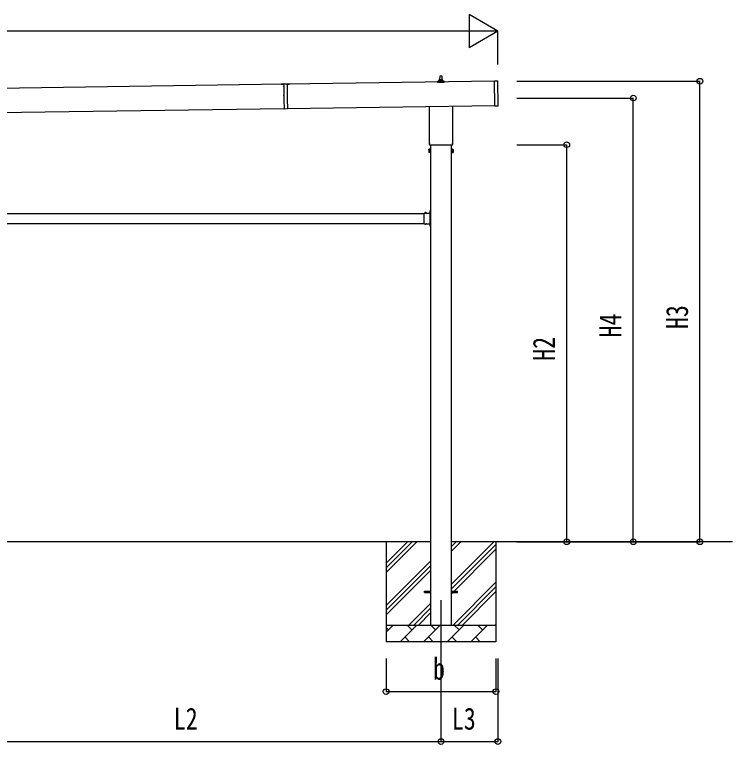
# Model space of a CAD drawing. Units: millimetres, scale not verified. Extents: x -16820 to 16820, y -11880 to 11880.
# Drawn here: x -534 to 3779, y -4264 to 120 of the extents above; entities that cross this region are included whole.
import ezdxf
from ezdxf.enums import TextEntityAlignment as Align

# ---------------------------------------------------------------- set-up
doc = ezdxf.new("R2010")
doc.units = ezdxf.units.MM
doc.header["$LTSCALE"] = 50
for name, color, linetype in [('0-4_YKK_12', 2, 'Continuous'), ('0-5_YKK_13', 4, 'Continuous'), ('0-6_YKK_A1', 4, 'Continuous'), ('0-7_YKK_D', 6, 'Continuous')]:
    doc.layers.add(name, color=color, linetype=linetype)
doc.styles.add('ＭＳ ゴシック', font='')
doc.styles.get('ＭＳ ゴシック').set_extended_font_data('MS Gothic')

msp = doc.modelspace()

# ---------------------------------------------------------------- linework, layer by layer
at = {"layer": '0-4_YKK_12'}
msp.add_line((2028.3, -3396.78), (2028.3, -3745.78), dxfattribs=at)
at = {"layer": '0-5_YKK_13'}
for p, q in [((2022.3, -271.8), (2023.03, -248.28)), ((2024.03, -247.3), (2032.57, -247.3)), ((2033.57, -248.28), (2034.3, -271.8)), ((1118.02, -297.18), (1068.02, -297.89)), ((1068.02, -297.89), (1068.03, -298.39)), ((1068.03, -298.39), (1083.03, -298.18)), ((1083.02, -297.68), (1083.2, -310.07)), ((1103.02, -297.39), (1103.2, -309.79)), ((1103.03, -297.89), (1118.03, -297.68)), ((1118.02, -297.18), (1118.03, -297.68)), ((2010.05, -287.3), (2010.05, -279.59)), ((2046.55, -287.3), (2010.05, -287.3)), ((2010.43, -278.8), (2046.17, -278.8)), ((2010.81, -278.62), (2017.53, -276.99)), ((2017.92, -276.8), (2038.68, -276.8)), ((2018.3, -276.01), (2018.3, -271.8)), ((2019.3, -271.8), (2037.3, -271.8)), ((2038.3, -276.01), (2038.3, -271.8)), ((2045.78, -278.62), (2039.06, -276.99)), ((2046.55, -287.3), (2046.55, -279.59)), ((2350.34, -278.08), (2369.34, -277.81)), ((2352.49, -428.06), (2350.34, -278.08)), ((2372.47, -426.78), (2370.35, -278.79)), ((1083.21, -310.87), (1083.56, -335.07)), ((1083.57, -335.87), (1083.97, -364.07)), ((1103.21, -310.59), (1103.55, -334.79)), ((1103.57, -335.59), (1103.97, -363.78)), ((1083.98, -364.87), (1084.33, -389.07)), ((1084.34, -389.87), (1085.13, -444.95)), ((1103.98, -364.58), (1104.33, -388.78)), ((1104.34, -389.58), (1105.12, -444.67)), ((1960, -651.29), (1960, -430.64)), ((2096.6, -428.69), (2096.6, -651.29)), ((2352.49, -428.06), (2371.48, -427.79)), ((1085.13, -444.96), (1105.12, -444.67)), ((1958.3, -660.06), (1958.3, -654.56)), ((2098.3, -654.56), (2098.3, -660.06)), ((1954.3, -689.56), (1955.06, -688.25)), ((1954.3, -689.56), (1954.3, -706.56)), ((1961.3, -693.16), (1955.06, -693.16)), ((2096.24, -663.56), (1960.36, -663.56)), ((2095.3, -693.16), (2101.54, -693.16)), ((2102.3, -689.56), (2101.54, -688.25)), ((2102.3, -689.56), (2102.3, -706.56)), ((1954.3, -706.56), (1955.06, -707.88)), ((1961.3, -702.97), (1955.06, -702.97)), ((1961.3, -707.88), (1955.06, -707.88)), ((1963.8, -707.26), (1961.3, -707.26)), ((2092.8, -707.26), (2095.3, -707.26)), ((2095.3, -702.97), (2101.54, -702.97)), ((2095.3, -707.88), (2101.54, -707.88)), ((2102.3, -706.56), (2101.54, -707.88)), ((1927.8, -1082.06), (1927.8, -1071.68)), ((1927.8, -1071.68), (1964.2, -1071.68)), ((1927.8, -1124.06), (1927.8, -1083.49)), ((1931.06, -1070.81), (1931.06, -1070.98)), ((1931.76, -1071.68), (1939.83, -1071.68)), ((1934.67, -1071.68), (1933.35, -1069.02)), ((1936.92, -1071.68), (1938.25, -1069.02)), ((1940.53, -1070.81), (1940.53, -1070.98)), ((1960.1, -1063.78), (1965.8, -1063.78)), ((1963.8, -1073.28), (1960.8, -1073.28)), ((1964.2, -1062.65), (1961.54, -1061.33)), ((1964.2, -1064.9), (1961.54, -1066.23)), ((1963.34, -1059.04), (1963.5, -1059.04)), ((1963.34, -1068.51), (1963.5, -1068.51)), ((1963.8, -1082.06), (1963.8, -1075.28)), ((1963.8, -1124.06), (1963.8, -1083.49)), ((1964.2, -1056.28), (1965.8, -1056.28)), ((1964.2, -1073.24), (1964.2, -1056.28)), ((1964.2, -1059.74), (1964.2, -1067.81)), ((1965.8, -1060.78), (1964.2, -1060.78)), ((1964.2, -1061.78), (1965.8, -1061.78)), ((1964.2, -1065.78), (1965.8, -1065.78)), ((1965.8, -1066.78), (1964.2, -1066.78)), ((1927.8, -1135.88), (1927.8, -1125.49)), ((1927.8, -1135.88), (1964.2, -1135.88)), ((1931.06, -1136.74), (1931.06, -1136.58)), ((1931.76, -1135.88), (1939.83, -1135.88)), ((1934.67, -1135.88), (1933.35, -1138.53)), ((1936.92, -1135.88), (1938.25, -1138.53)), ((1940.53, -1136.74), (1940.53, -1136.58)), ((1960.8, -1134.28), (1963.8, -1134.28)), ((1963.34, -1139.04), (1963.5, -1139.04)), ((1963.8, -1132.28), (1963.8, -1125.49)), ((1964.2, -1151.28), (1964.2, -1134.32)), ((1964.2, -1139.74), (1964.2, -1147.81)), ((1964.2, -1142.65), (1961.54, -1141.33)), ((1964.2, -1144.9), (1961.54, -1146.23)), ((1963.34, -1148.51), (1963.5, -1148.51)), ((1964.2, -1141.78), (1965.8, -1141.78)), ((1964.2, -1145.78), (1965.8, -1145.78)), ((1964.2, -1151.28), (1965.8, -1151.28)), ((1928.3, -3342.28), (1965.8, -3342.28)), ((1928.3, -3351.28), (1928.3, -3342.28)), ((1928.3, -3351.28), (1965.8, -3351.28)), ((2090.8, -3342.28), (2128.3, -3342.28)), ((2090.8, -3351.28), (2128.3, -3351.28)), ((2128.3, -3351.28), (2128.3, -3342.28))]:
    msp.add_line(p, q, dxfattribs=at)
for points in [[(1961.3, -707.88), (1961.3, -688.25), (1955.06, -688.25)], [(1961.3, -707.26), (1961.3, -688.86), (1963.8, -688.86)], [(2095.3, -707.26), (2095.3, -688.86), (2092.8, -688.86)], [(2095.3, -707.88), (2095.3, -688.25), (2101.54, -688.25)], [(1963.8, -1075.28), (1960.8, -1075.28), (1960.8, -1071.68)], [(1965.8, -1071.28), (1965.8, -1065.28), (1965.8, -1062.28), (1965.8, -1056.28)], [(1963.8, -1132.28), (1960.8, -1132.28), (1960.8, -1135.88)], [(1965.8, -1151.28), (1965.8, -1145.28), (1965.8, -1142.28), (1965.8, -1136.28)]]:
    msp.add_lwpolyline(points, dxfattribs=at)
for points in [[(1963.8, -708.56), (1963.8, -687.56), (1965.8, -687.56), (1965.8, -708.56)], [(2092.8, -708.56), (2092.8, -687.56), (2090.8, -687.56), (2090.8, -708.56)]]:
    msp.add_lwpolyline(points, close=True, dxfattribs=at)
for centre, radius, start, end in [((2024.03, -248.3), 1, 90, 178.60509), ((2032.57, -248.3), 1, 1.39491, 90), ((2011.05, -279.59), 1, 103.62699, 180), ((2017.3, -276.01), 1, 283.62699, 0), ((2022.38, -272.44), 4.13, 90, 171.17633), ((2019.3, -272.8), 1, 90, 180), ((2031.63, -271.8), 4.83, 133.60282, 180), ((2024.97, -271.8), 4.83, 0, 46.39718), ((2034.21, -272.44), 4.13, 8.82367, 90), ((2037.3, -272.8), 1, 0, 90), ((2039.3, -276.01), 1, 180, 256.37301), ((2045.55, -279.59), 1, 0, 76.37301), ((2369.35, -278.81), 1, 0.81845, 90.81845), ((1082.91, -310.48), 0.5, 307.68835, 53.94855), ((1083.26, -335.48), 0.5, 307.68835, 53.94855), ((1103.5, -310.18), 0.5, 127.68835, 233.94855), ((1103.86, -335.18), 0.5, 127.68835, 233.94855), ((1083.68, -364.47), 0.5, 307.68835, 53.94855), ((1084.03, -389.47), 0.5, 307.68835, 53.94855), ((1104.27, -364.18), 0.5, 127.68835, 233.94855), ((1104.63, -389.18), 0.5, 127.68835, 233.94855), ((2371.47, -426.79), 1, 270.81845, 0.81845), ((1962.3, -654.56), 4, 125.09963, 180), ((2094.3, -654.56), 4, 0, 54.90037), ((1958.64, -690.7), 4.34, 145.61575, 214.38425), ((1970.54, -698.06), 16.24, 162.41205, 197.58795), ((1962.3, -660.06), 4, 180, 194.47751), ((1962.3, -660.06), 4, 194.47751, 241.04498), ((2094.3, -660.06), 4, 298.95502, 345.52249), ((2094.3, -660.06), 4, 345.52249, 0), ((2097.95, -690.7), 4.34, 325.61575, 34.38425), ((2086.06, -698.06), 16.24, 342.41205, 17.58795), ((1958.64, -705.42), 4.34, 145.61575, 214.38425), ((2097.95, -705.42), 4.34, 325.61575, 34.38425), ((1927.1, -1082.78), 1, 314.427, 45.573), ((1931.76, -1070.98), 0.7, 180, 270), ((1931.93, -1070.81), 0.862, 129.12355, 180), ((1935.8, -1075.58), 7, 90, 129.12355), ((1935.8, -1075.58), 7, 50.87645, 90), ((1939.83, -1070.98), 0.7, 270, 0), ((1939.67, -1070.81), 0.862, 0, 50.87645), ((1968.1, -1063.78), 7, 140.87645, 180), ((1968.1, -1063.78), 7, 180, 219.12355), ((1963.34, -1059.9), 0.862, 90, 140.87645), ((1963.34, -1067.65), 0.862, 219.12355, 270), ((1963.5, -1059.74), 0.7, 0, 90), ((1963.5, -1067.81), 0.7, 270, 0), ((1964.5, -1082.78), 1, 134.427, 225.573), ((1963.8, -1071.28), 2, 270, 0), ((1927.1, -1124.78), 1, 314.427, 45.573), ((1931.76, -1136.58), 0.7, 90, 180), ((1931.93, -1136.74), 0.862, 180, 230.87645), ((1935.8, -1131.98), 7, 230.87645, 270), ((1935.8, -1131.98), 7, 270, 309.12355), ((1939.83, -1136.58), 0.7, 0, 90), ((1939.67, -1136.74), 0.862, 309.12355, 0), ((1968.1, -1143.78), 7, 140.87645, 180), ((1963.34, -1139.9), 0.862, 90, 140.87645), ((1964.5, -1124.78), 1, 134.427, 225.573), ((1963.5, -1139.74), 0.7, 0, 90), ((1963.8, -1136.28), 2, 0, 90), ((1968.1, -1143.78), 7, 180, 219.12355), ((1963.34, -1147.65), 0.862, 219.12355, 270), ((1963.5, -1147.81), 0.7, 270, 0)]:
    msp.add_arc(centre, radius, start, end, dxfattribs=at)
at = {"layer": '0-6_YKK_A1'}
for p, q in [((1083.03, -298.18), (-4304.01, -375.1)), ((2350.37, -280.08), (1103.03, -297.89)), ((1105.1, -442.85), (2352.44, -425.03)), ((-4301.94, -520.09), (1085.1, -443.14)), ((1965.8, -663.56), (1965.8, -3546.78)), ((2090.8, -3546.78), (2090.8, -663.56)), ((-871.2, -1073.78), (1927.8, -1073.78)), ((-871.2, -1133.78), (1927.8, -1133.78)), ((1960.8, -1133.78), (1965.3, -1133.78)), ((1965.8, -3046.78), (-909.2, -3046.78)), ((1698.3, -3046.78), (1698.3, -3646.78)), ((1698.3, -3231.83), (1883.35, -3046.78)), ((1698.3, -3203.54), (1855.07, -3046.78)), ((1698.3, -3175.26), (1826.78, -3046.78)), ((3779.18, -3046.78), (2090.8, -3046.78)), ((2090.8, -3301.88), (2345.9, -3046.78)), ((2090.8, -3103.89), (2147.91, -3046.78)), ((2090.8, -3075.6), (2119.62, -3046.78)), ((2090.8, -3330.16), (2358.3, -3062.66)), ((2358.3, -3046.78), (2358.3, -3646.78)), ((2090.8, -3358.44), (2358.3, -3090.94)), ((1698.3, -3429.82), (1965.8, -3162.32)), ((1698.3, -3458.1), (1965.8, -3190.6)), ((1698.3, -3486.39), (1965.8, -3218.89)), ((2100.46, -3546.78), (2358.3, -3288.93)), ((2128.74, -3546.78), (2358.3, -3317.22)), ((2157.02, -3546.78), (2358.3, -3345.5)), ((1835.9, -3546.78), (1965.8, -3416.88)), ((1864.18, -3546.78), (1965.8, -3445.16)), ((1892.47, -3546.78), (1965.8, -3473.44)), ((1698.3, -3546.78), (2358.3, -3546.78)), ((1698.3, -3589.67), (1741.19, -3546.78)), ((1782.61, -3646.78), (1882.61, -3546.78)), ((1854.06, -3575.33), (1825.51, -3546.78)), ((1924.04, -3646.78), (2024.04, -3546.78)), ((1995.48, -3575.33), (1966.93, -3546.78)), ((2065.46, -3646.78), (2165.46, -3546.78)), ((2136.9, -3575.33), (2108.35, -3546.78)), ((2206.88, -3646.78), (2306.88, -3546.78)), ((2278.32, -3575.33), (2249.77, -3546.78)), ((2355.01, -3546.78), (2358.3, -3543.49)), ((1712.64, -3575.33), (1698.3, -3560.99)), ((1811.17, -3618.22), (1839.72, -3646.78)), ((1952.59, -3618.22), (1981.14, -3646.78)), ((2094.01, -3618.22), (2122.56, -3646.78)), ((2235.43, -3618.22), (2263.98, -3646.78)), ((2358.3, -3646.78), (1698.3, -3646.78))]:
    msp.add_line(p, q, dxfattribs=at)
msp.add_lwpolyline([(1960.8, -1073.78), (1965.3, -1073.78), (1965.3, -1133.78)], dxfattribs=at)
at = {"layer": '0-7_YKK_D'}
for p, q in [((2369.93, 20.4), (2196.73, 120.4)), ((2196.73, 120.4), (2196.73, -79.6)), ((2169.93, 20.4), (-4121.5, 20.4)), ((2369.93, 20.4), (2023.52, 20.4)), ((2369.93, 20.4), (2196.73, -79.6)), ((2369.93, -179.79), (2369.93, 21.4)), ((2483.91, -279.6), (3584.91, -279.6)), ((3583.91, -3046.78), (3583.91, -279.6)), ((2484.91, -380.78), (3184.91, -380.78)), ((3183.91, -3046.78), (3183.91, -380.78)), ((2483.91, -661.06), (2784.91, -661.06)), ((2783.91, -3046.78), (2783.91, -661.06)), ((2483.91, -3046.78), (2784.91, -3046.78)), ((2483.91, -3046.78), (3584.91, -3046.78)), ((2484.91, -3046.78), (3184.91, -3046.78)), ((1698.3, -3746.78), (1698.3, -3947.78)), ((2028.3, -3746.78), (2028.3, -4247.78)), ((2028.3, -3746.78), (2028.3, -4247.78)), ((2358.3, -3746.78), (2358.3, -3947.78)), ((2369.93, -3747.78), (2369.93, -4247.78)), ((1698.3, -3946.78), (2358.3, -3946.78)), ((-971.7, -4246.78), (2028.3, -4246.78)), ((2028.3, -4246.78), (2369.93, -4246.78))]:
    msp.add_line(p, q, dxfattribs=at)
for centre in [(3583.91, -279.6), (3183.91, -380.78), (2783.91, -661.06), (2783.91, -3046.78), (3183.91, -3046.78), (3583.91, -3046.78), (1698.3, -3946.78), (2358.3, -3946.78), (2028.3, -4246.78), (2028.3, -4246.78), (2369.93, -4246.78)]:
    msp.add_circle(centre, 17, dxfattribs=at)

# ---------------------------------------------------------------- texts
at = {"layer": '0-7_YKK_D', "style": 'ＭＳ ゴシック', "width": 0.8}
for s, p in [('H3', (3551.91, -1768.79)), ('H4', (3151.91, -1819.38)), ('H2', (2751.91, -1959.52))]:
    msp.add_text(s, height=132, rotation=90, dxfattribs=at).set_placement(p, align=Align.BOTTOM_LEFT)
for s, p in [('b', (1980.3, -3914.78)), ('L2', (422.7, -4214.78)), ('L3', (2093.52, -4214.78))]:
    msp.add_text(s, height=132, dxfattribs=at).set_placement(p, align=Align.BOTTOM_LEFT)

doc.saveas('drawing.dxf')
